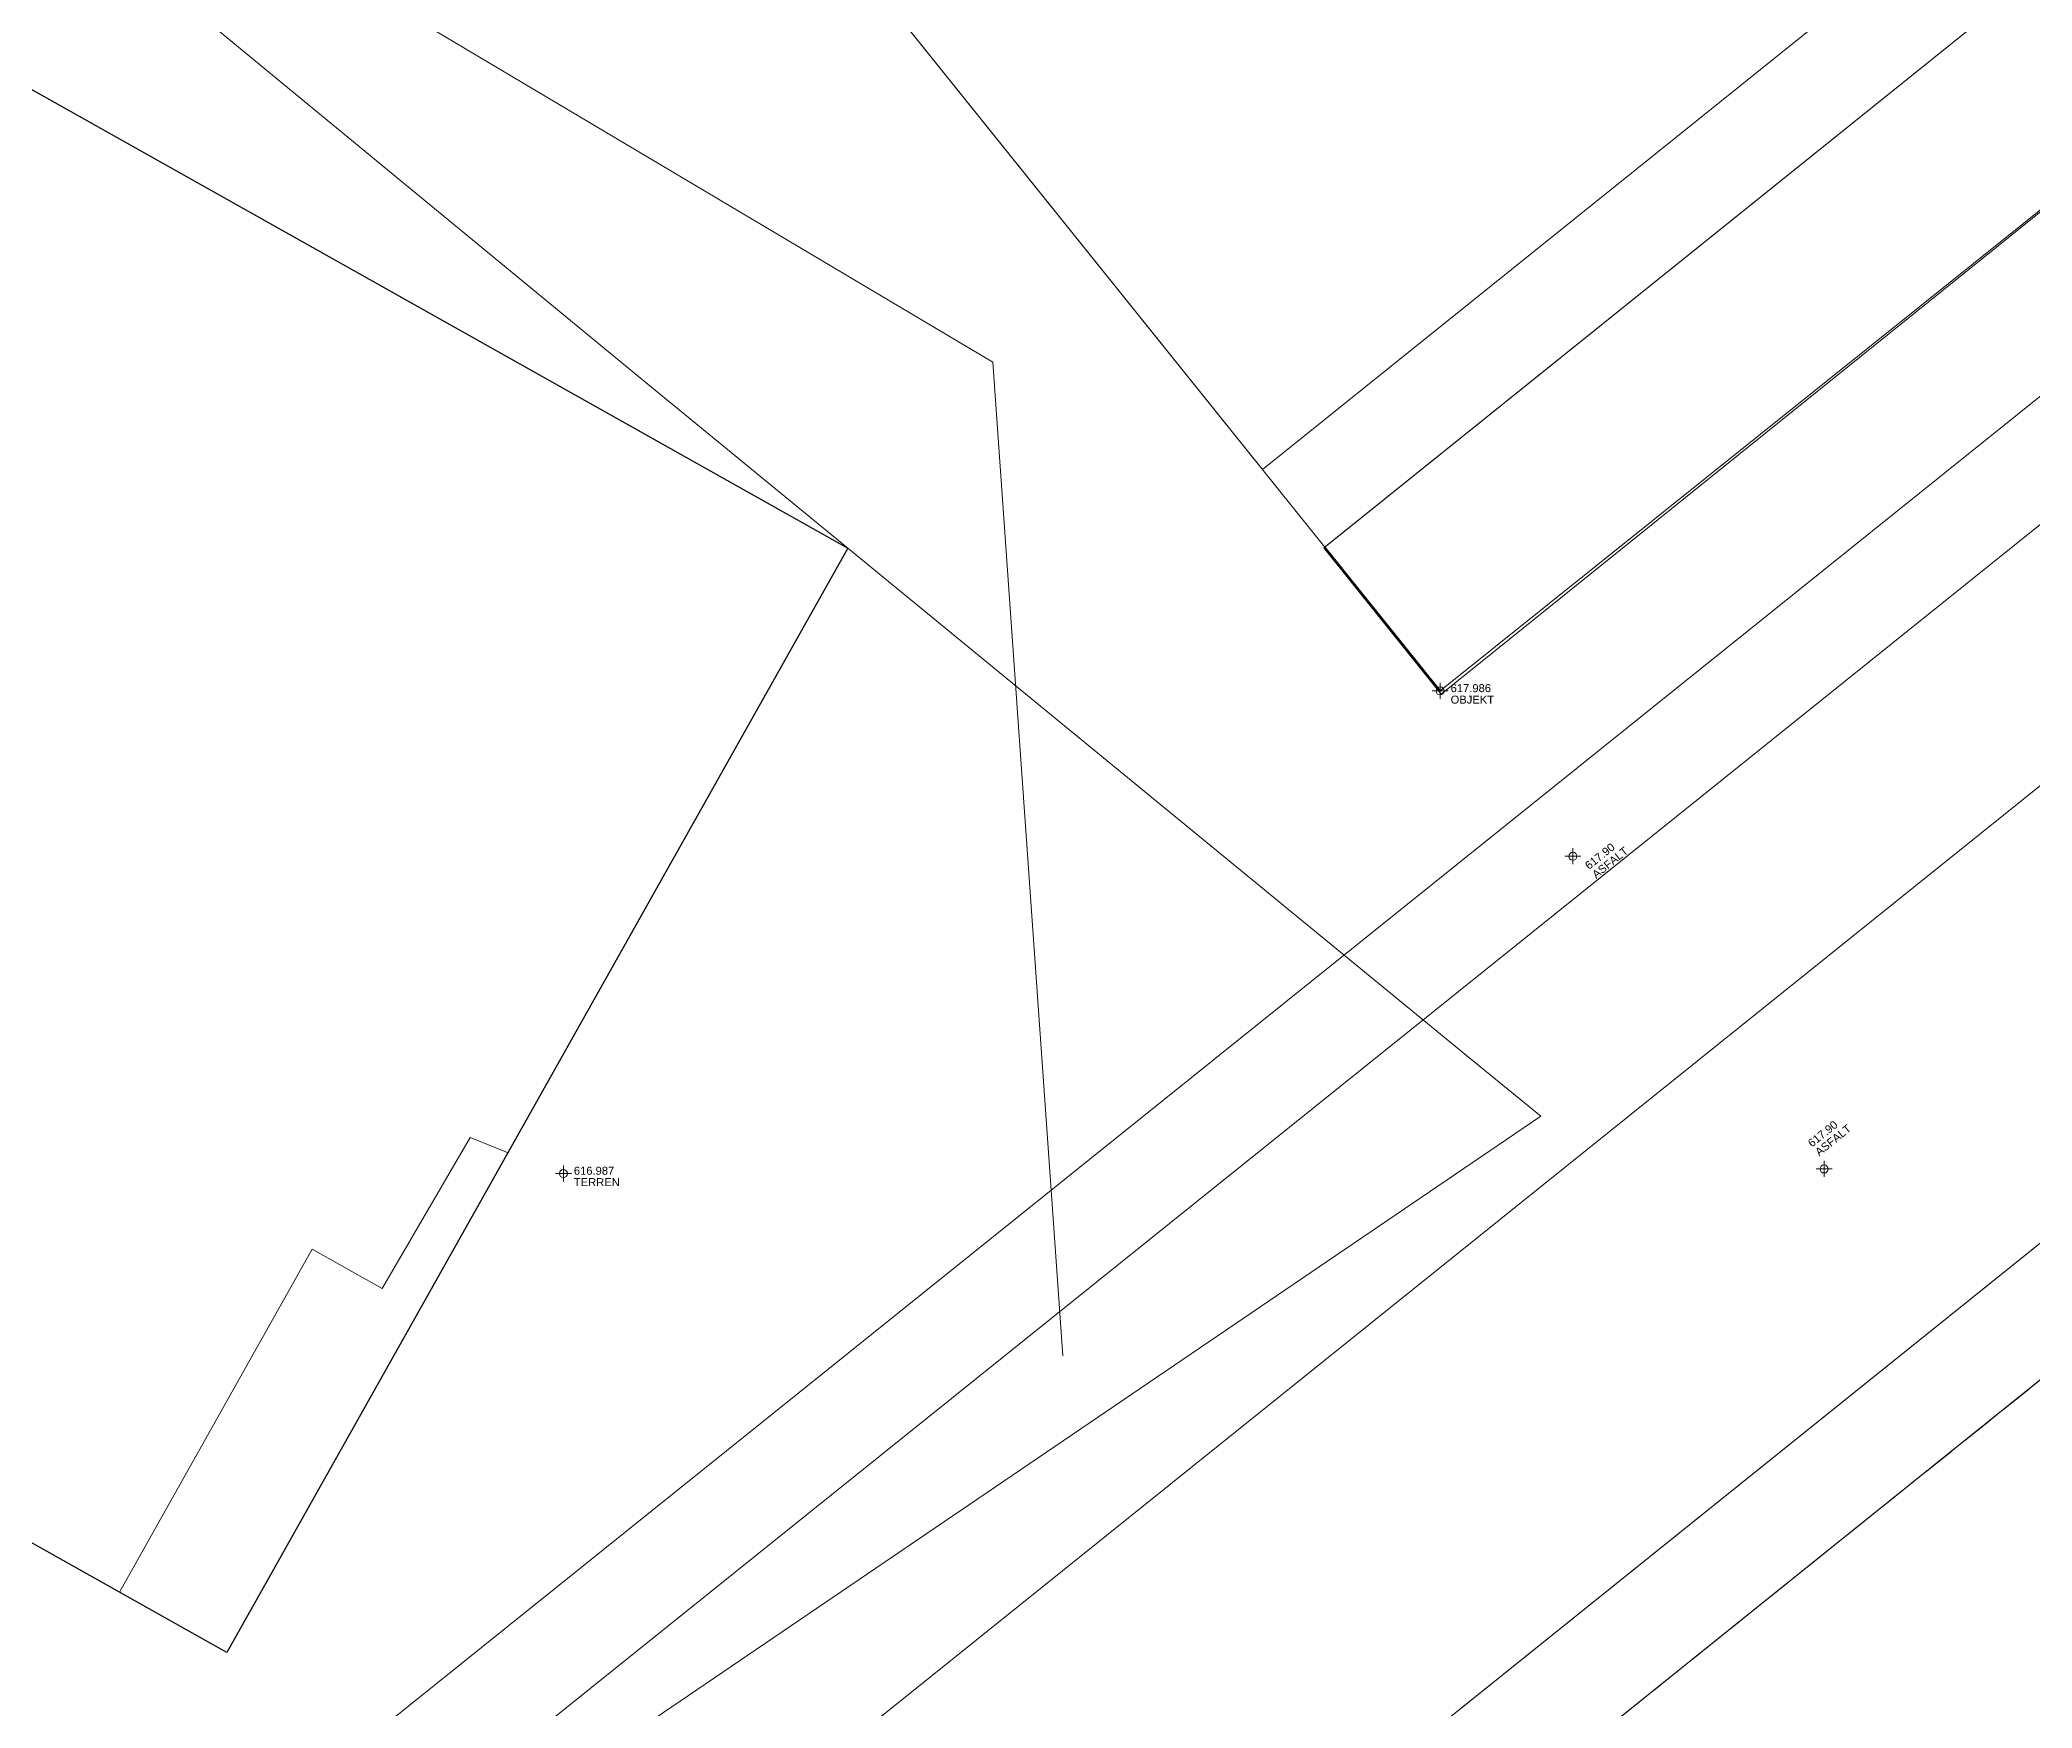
# Model space of a CAD drawing. Header units: metres. Extents: x 7511863 to 7512135, y 4692279 to 4692411.
# Drawn here: x 7511916.51 to 7511946.39, y 4692312.67 to 4692337.69 of the extents above; entities that cross this region are included whole.
import ezdxf

# ---------------------------------------------------------------- set-up
doc = ezdxf.new("R2010")
doc.units = ezdxf.units.M
doc.linetypes.add('DASHED', pattern=[0.75, 0.5, -0.25])
for name, color, linetype, lineweight in [('A - Bodrumi -2 Polyline_Pen_No__75', 4, 'Continuous', 0), ('betimi projekt vektor', 5, 'Continuous', 0), ('Drawing & Figure_Pen_No__7', 7, 'Continuous', 0), ('leja xeni', 1, 'Continuous', 0), ('llg betimi themelet', 97, 'Continuous', 0), ('Muret', 7, 'Continuous', 0), ('Parcela Fqinje', 251, 'Continuous', 0), ('profili 2', 113, 'Continuous', 0)]:
    doc.layers.add(name, color=color, linetype=linetype, lineweight=lineweight)
doc.layers.add('Drawing & Figure_Pen_No__214', color=7, linetype='Continuous', lineweight=0, true_color=0xe8e8e8)
doc.layers.add('Drawing & Figure_Pen_No__82', color=7, linetype='Continuous', lineweight=0, true_color=0xaaaaaa)
doc.styles.add('GENERATED_STYLE_1', font='arial.ttf')

msp = doc.modelspace()

# ---------------------------------------------------------------- linework, layer by layer
at = {"layer": 'A - Bodrumi -2 Polyline_Pen_No__75', "linetype": 'Continuous', "lineweight": 0, "elevation": 618.112}
for points in [[(7511944.089, 4692359.213), (7511924.818, 4692343.735), (7511934.845, 4692331.251), (7511954.154, 4692346.76), (7511956.932, 4692343.301), (7511972.942, 4692356.159), (7511950.549, 4692384.04), (7511931.608, 4692368.796), (7511936.558, 4692362.6), (7511942.781, 4692360.215), (7511943.156, 4692360.518), (7511944.165, 4692359.274), (7511944.089, 4692359.213)], [(7511944.089, 4692359.213), (7511924.818, 4692343.735), (7511934.845, 4692331.251), (7511954.154, 4692346.76), (7511956.932, 4692343.301), (7511962.946, 4692348.664), (7511945.543, 4692361.394), (7511944.165, 4692359.274), (7511944.089, 4692359.213)]]:
    msp.add_lwpolyline(points, dxfattribs=at)
at = {"layer": 'betimi projekt vektor', "elevation": 620.8, "flags": 128}
for points in [[(7511988.221, 4692360.01), (7511925.96, 4692310.005), (7511930.42, 4692304.673), (7511934.307, 4692299.834, 0.328425), (7511937.786, 4692299.094)], [(7511932.175, 4692306.082), (7511931.173, 4692307.329), (7511959.719, 4692330.256, 0.273283), (7511960.16, 4692332.243, -0.273276), (7511960.941, 4692334.315), (7511986.633, 4692354.951, -0.360616), (7511994.291, 4692354.832, 0.000148), (7512002.925, 4692347.45), (7512007.882, 4692343.687)], [(7511932.175, 4692306.082), (7511960.828, 4692329.099), (7511964.96, 4692332.413), (7511964.02, 4692333.583), (7511976.538, 4692343.636), (7511982.725, 4692348.605), (7511982.066, 4692349.039), (7511981.847, 4692349.183), (7511987.572, 4692353.781, -0.36061), (7511993.316, 4692353.692), (7512001.983, 4692346.281), (7512007.445, 4692342.22)], [(7511993.316, 4692353.692, 0.36061), (7511987.572, 4692353.781), (7511981.847, 4692349.183), (7511982.066, 4692349.039), (7511982.725, 4692348.605), (7511976.538, 4692343.636), (7511964.02, 4692333.583), (7511964.96, 4692332.413), (7511960.828, 4692329.099), (7511932.175, 4692306.082)], [(7511918.599, 4692308.02), (7511963.869, 4692344.363, 0.341999), (7511964.44, 4692346.745), (7511963.103, 4692348.469)]]:
    msp.add_lwpolyline(points, format="xyb", dxfattribs=at)
for points in [[(7511963.103, 4692348.469), (7511937.525, 4692327.883)], [(7511918.599, 4692308.02), (7511917.66, 4692309.189), (7511964.44, 4692346.745)], [(7511956.726, 4692343.331), (7511954.978, 4692345.51), (7511935.765, 4692330.073), (7511937.525, 4692327.883)]]:
    msp.add_lwpolyline(points, dxfattribs=at)
at = {"layer": 'Drawing & Figure_Pen_No__214', "color": 0, "linetype": 'Continuous', "lineweight": 0}
for p, q in [((7511937.391, 4692327.929), (7511937.631, 4692327.929)), ((7511937.511, 4692327.809), (7511937.511, 4692328.049)), ((7511939.382, 4692325.45), (7511939.622, 4692325.45)), ((7511939.502, 4692325.33), (7511939.502, 4692325.57)), ((7511924.242, 4692320.692), (7511924.482, 4692320.692)), ((7511924.362, 4692320.572), (7511924.362, 4692320.812)), ((7511943.15, 4692320.76), (7511943.39, 4692320.76)), ((7511943.27, 4692320.64), (7511943.27, 4692320.88))]:
    msp.add_line(p, q, dxfattribs=at)
for centre in [(7511937.511, 4692327.929), (7511939.502, 4692325.45), (7511924.362, 4692320.692), (7511943.27, 4692320.76)]:
    msp.add_circle(centre, 0.06, dxfattribs=at)
at = {"layer": 'Drawing & Figure_Pen_No__7', "color": 7, "linetype": 'Continuous', "lineweight": 35, "flags": 128}
msp.add_lwpolyline([(7511937.511, 4692327.929), (7511935.781, 4692330.086)], dxfattribs=at)
at = {"layer": 'Drawing & Figure_Pen_No__82', "color": 253, "linetype": 'Continuous', "lineweight": 20, "true_color": 0xaaaaaa, "flags": 128}
msp.add_lwpolyline([(7511935.781, 4692330.086), (7511972.27, 4692359.403), (7511959.386, 4692375.444), (7511958.223, 4692374.51), (7511950.566, 4692384.053), (7511936.503, 4692372.758), (7511945.65, 4692361.379), (7511943.644, 4692359.773), (7511943.116, 4692360.43), (7511923.851, 4692344.943)], close=True, dxfattribs=at)
msp.add_lwpolyline([(7511937.511, 4692327.929), (7511956.726, 4692343.331), (7511963.103, 4692348.469)], dxfattribs=at)
at = {"layer": 'Drawing & Figure_Pen_No__82', "color": 253, "linetype": 'DASHED', "lineweight": 20, "true_color": 0xaaaaaa, "flags": 128}
msp.add_lwpolyline([(7511952.95, 4692299.809), (7511951.414, 4692298.575), (7511949.535, 4692300.914), (7511945.52, 4692297.689), (7511946.272, 4692296.754), (7511943.309, 4692294.374), (7511942.557, 4692295.31), (7511942.245, 4692295.059), (7511939.803, 4692298.1), (7511939.063, 4692297.505), (7511932.175, 4692306.082), (7511964.843, 4692332.319), (7511975.269, 4692319.338), (7511964.626, 4692310.79), (7511965.409, 4692309.815)], close=True, dxfattribs=at)
at = {"layer": 'Drawing & Figure_Pen_No__82', "color": 253, "linetype": 'Continuous', "lineweight": 20, "true_color": 0xaaaaaa, "elevation": 618.113, "flags": 128}
msp.add_lwpolyline([(7511935.525, 4692301.91), (7511939.063, 4692297.505), (7511939.803, 4692298.1), (7511942.245, 4692295.059), (7511949.535, 4692300.914), (7511951.414, 4692298.575), (7511958.649, 4692304.386), (7511961.394, 4692306.591), (7511963.947, 4692308.641), (7511965.312, 4692309.737), (7511976.051, 4692318.363), (7511964.843, 4692332.319), (7511932.175, 4692306.082)], close=True, dxfattribs=at)
at = {"layer": 'leja xeni', "flags": 128}
msp.add_lwpolyline([(7511881.644, 4692356.483), (7511872.333, 4692339.919), (7511917.707, 4692314.413), (7511920.597, 4692319.557), (7511921.643, 4692318.969), (7511922.966, 4692321.232), (7511923.533, 4692321.004), (7511928.629, 4692330.07)], close=True, dxfattribs=at)
msp.add_lwpolyline([(7511881.644, 4692356.483), (7511872.333, 4692339.919), (7511917.707, 4692314.413), (7511920.597, 4692319.557), (7511921.643, 4692318.969), (7511922.966, 4692321.232), (7511923.533, 4692321.004), (7511928.629, 4692330.07)], close=True, dxfattribs=at)
at = {"layer": 'llg betimi themelet', "linetype": 'Continuous', "lineweight": 0, "elevation": 618.113, "flags": 128}
msp.add_lwpolyline([(7511930.783, 4692307.016), (7511938.829, 4692296.997), (7511939.726, 4692297.717), (7511942.794, 4692293.897), (7511945.835, 4692296.339), (7511946.931, 4692294.975), (7511972.465, 4692315.483), (7511976.09, 4692318.394), (7511963.88, 4692333.598)], close=True, dxfattribs=at)
at = {"layer": 'Muret', "lineweight": 30}
msp.add_lwpolyline([(7511907.576, 4692341.904), (7511928.627, 4692330.07), (7511919.316, 4692313.507), (7511872.333, 4692339.92)], dxfattribs=at)
at = {"layer": 'Parcela Fqinje', "flags": 128}
for points in [[(7511925.491, 4692332.643), (7511937.962, 4692322.418), (7511939.02, 4692321.55), (7511925.6, 4692312.428), (7511919.271, 4692307.313), (7511918.211, 4692306.549), (7511906.479, 4692314.723), (7511895.714, 4692321.363), (7511895.375, 4692320.907), (7511890.79, 4692324.02), (7511881.313, 4692330.399), (7511875.603, 4692333.703), (7511862.81, 4692340.782), (7511864.33, 4692349.682), (7511865.363, 4692354.287), (7511865.611, 4692355.392), (7511866.082, 4692368.871)], [(7511890.881, 4692364.849), (7511889.344, 4692361.676), (7511891, 4692360.963), (7511895.198, 4692358.097), (7511899.376, 4692354.42), (7511900.258, 4692353.644), (7511912.211, 4692343.575), (7511925.491, 4692332.643)]]:
    msp.add_lwpolyline(points, dxfattribs=at)
at = {"layer": 'profili 2', "flags": 128}
msp.add_lwpolyline([(7511881.629, 4692359.589), (7511884.617, 4692356.531), (7511910.866, 4692344.707), (7511930.801, 4692332.861), (7511931.852, 4692317.956)], dxfattribs=at)

# ---------------------------------------------------------------- texts
at = {"layer": 'Drawing & Figure_Pen_No__214', "color": 0, "linetype": 'Continuous', "lineweight": 0, "char_height": 0.12, "attachment_point": 7, "style": 'GENERATED_STYLE_1'}
for s, insert, rotation in [('\\A1;OBJEKT', (7511937.668, 4692327.737), 359.9994), ('\\A1;617.986', (7511937.668, 4692327.909), 359.9994), ('\\A1;617.90', (7511939.745, 4692325.242), 38.7754), ('\\A1;ASFALT', (7511939.852, 4692325.108), 38.7754), ('\\A1;617.90', (7511943.088, 4692321.079), 38.7754), ('\\A1;ASFALT', (7511943.196, 4692320.946), 38.7754), ('\\A1;TERREN', (7511924.519, 4692320.503), 359.9994), ('\\A1;616.987', (7511924.519, 4692320.672), 359.9994)]:
    msp.add_mtext(s, dxfattribs=dict(at, insert=insert, rotation=rotation))

doc.saveas('drawing.dxf')
